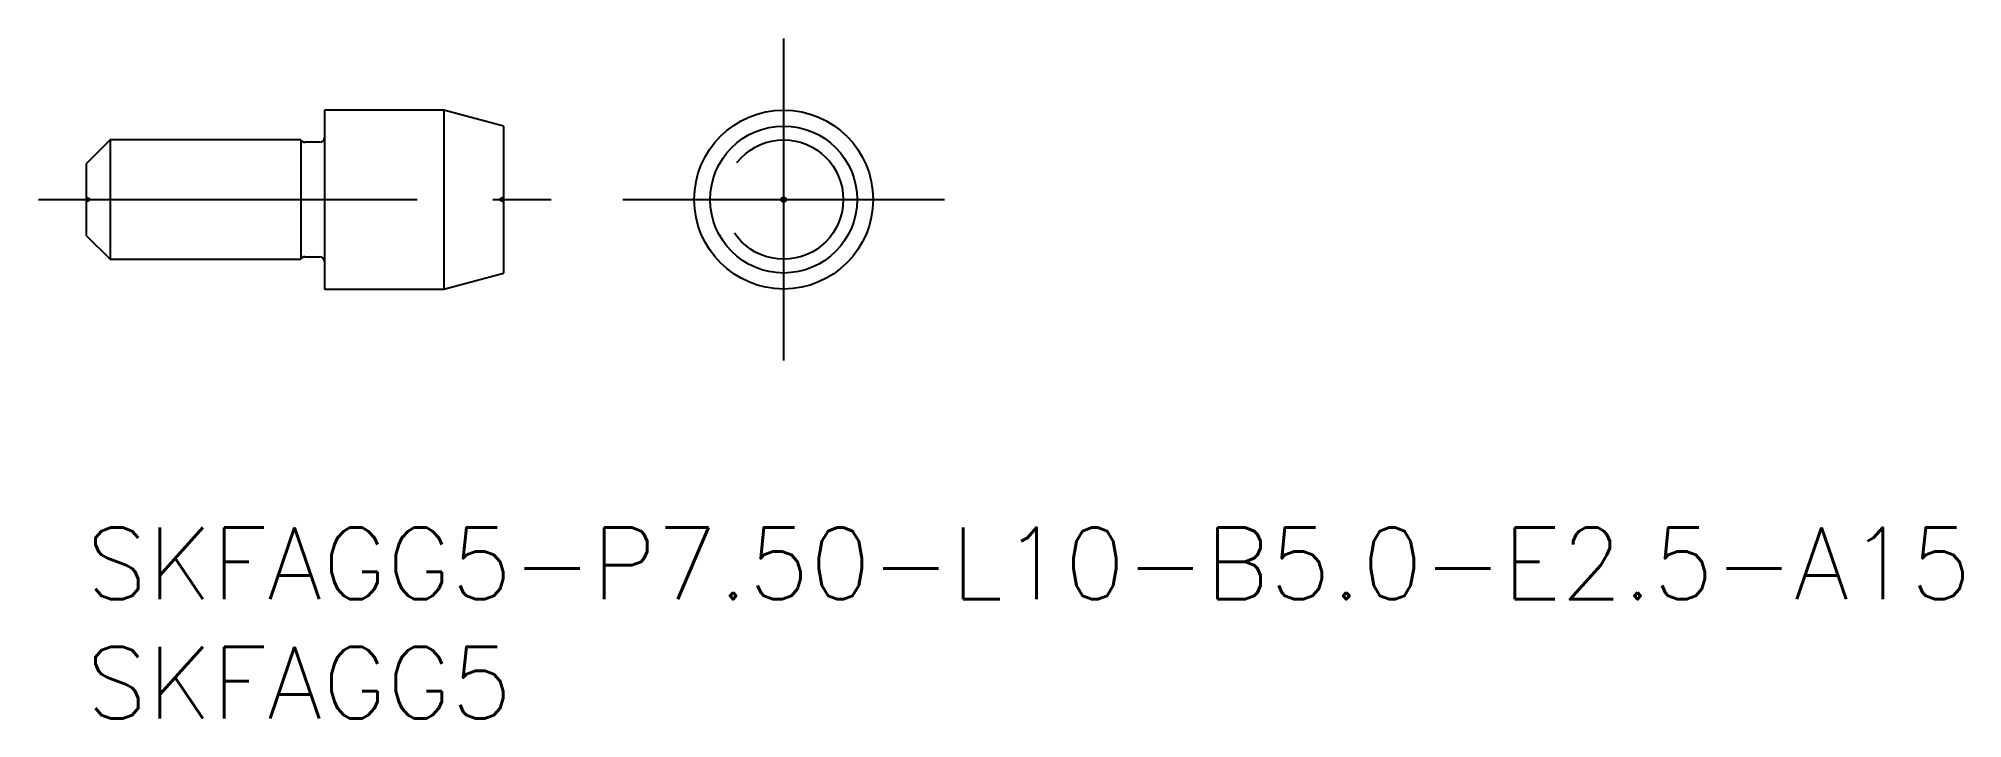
# Model space of a CAD drawing. Extents: x -2 to 78.7, y -8 to 20.5.
import ezdxf

# ---------------------------------------------------------------- set-up
doc = ezdxf.new("R2010")
doc.units = 0
doc.header["$LTSCALE"] = 0.5
doc.linetypes.add('CENTER', pattern=[50.8, 31.75, -6.35, 6.35, -6.35])
doc.linetypes.add('DASHED', pattern=[19.05, 12.7, -6.35])
for name, color, linetype in [('MSM_CENTER', 1, 'CENTER'), ('MSM_CONTINUOUS', 7, 'CONTINUOUS'), ('MSM_DASHED', 4, 'DASHED'), ('MSM_PART_NUMBER', 7, 'CONTINUOUS')]:
    doc.layers.add(name, color=color, linetype=linetype)
doc.styles.get("Standard").update_dxf_attribs({"font": 'txt.shx', "height": 0.5, "bigfont": 'bigfont.shx'})

# ---------------------------------------------------------------- blocks, each defined once
blk = doc.blocks.new('*U15')
at = {"layer": 'MSM_PART_NUMBER'}
blk.add_text('SKFAGG5-P7.50-L10-B5.0-E2.5-A15', height=3, dxfattribs=at).set_placement((0, -3))
blk = doc.blocks.new('*U16')
at = {"layer": 'MSM_PART_NUMBER'}
blk.add_text('SKFAGG5', height=3, dxfattribs=at).set_placement((0, -8))

msp = doc.modelspace()

# ---------------------------------------------------------------- linework, layer by layer
at = {"layer": 'MSM_CENTER'}
for p, q in [((29.25, 7), (29.25, 20.5)), ((-2, 13.75), (19.5, 13.75)), ((22.5, 13.75), (36, 13.75))]:
    msp.add_line(p, q, dxfattribs=at)
at = {"layer": 'MSM_CONTINUOUS'}
for p, q in [((15, 17.5), (10, 17.5)), ((10, 17.5), (10, 10)), ((17.5, 16.83), (15, 17.5)), ((15, 17.5), (15, 10)), ((1, 16.25), (0, 15.25)), ((9, 16.25), (1, 16.25)), ((1, 16.25), (1, 11.25)), ((9, 16.25), (9, 11.25)), ((9.8, 16.15), (9.173, 16.15)), ((17.5, 16.83), (17.5, 10.67)), ((0, 15.25), (0, 12.25)), ((0, 12.25), (1, 11.25)), ((9.173, 11.35), (9.8, 11.35)), ((1, 11.25), (9, 11.25)), ((15, 10), (17.5, 10.67)), ((10, 10), (15, 10))]:
    msp.add_line(p, q, dxfattribs=at)
for radius in [3.75, 3.08, 0.1]:
    msp.add_circle((29.25, 13.75), radius, dxfattribs=at)
for centre, start, end in [((9.173, 16.35), 210, 270), ((9.8, 16.35), 270, 0), ((9.173, 11.15), 90, 150), ((9.8, 11.15), 0, 90)]:
    msp.add_arc(centre, 0.2, start, end, dxfattribs=at)
at = {"layer": 'MSM_DASHED'}
for p, q in [((0.173, 13.75), (0, 13.85)), ((0, 13.65), (0.173, 13.75)), ((17.5, 13.85), (17.327, 13.75)), ((17.327, 13.75), (17.5, 13.65))]:
    msp.add_line(p, q, dxfattribs=at)
msp.add_circle((29.25, 13.75), 2.5, dxfattribs=at)

# ---------------------------------------------------------------- block references
at = {"layer": 'MSM_CONTINUOUS'}
for name in ['*U15', '*U16']:
    msp.add_blockref(name, (0, 0), dxfattribs=at)

doc.saveas('drawing.dxf')
